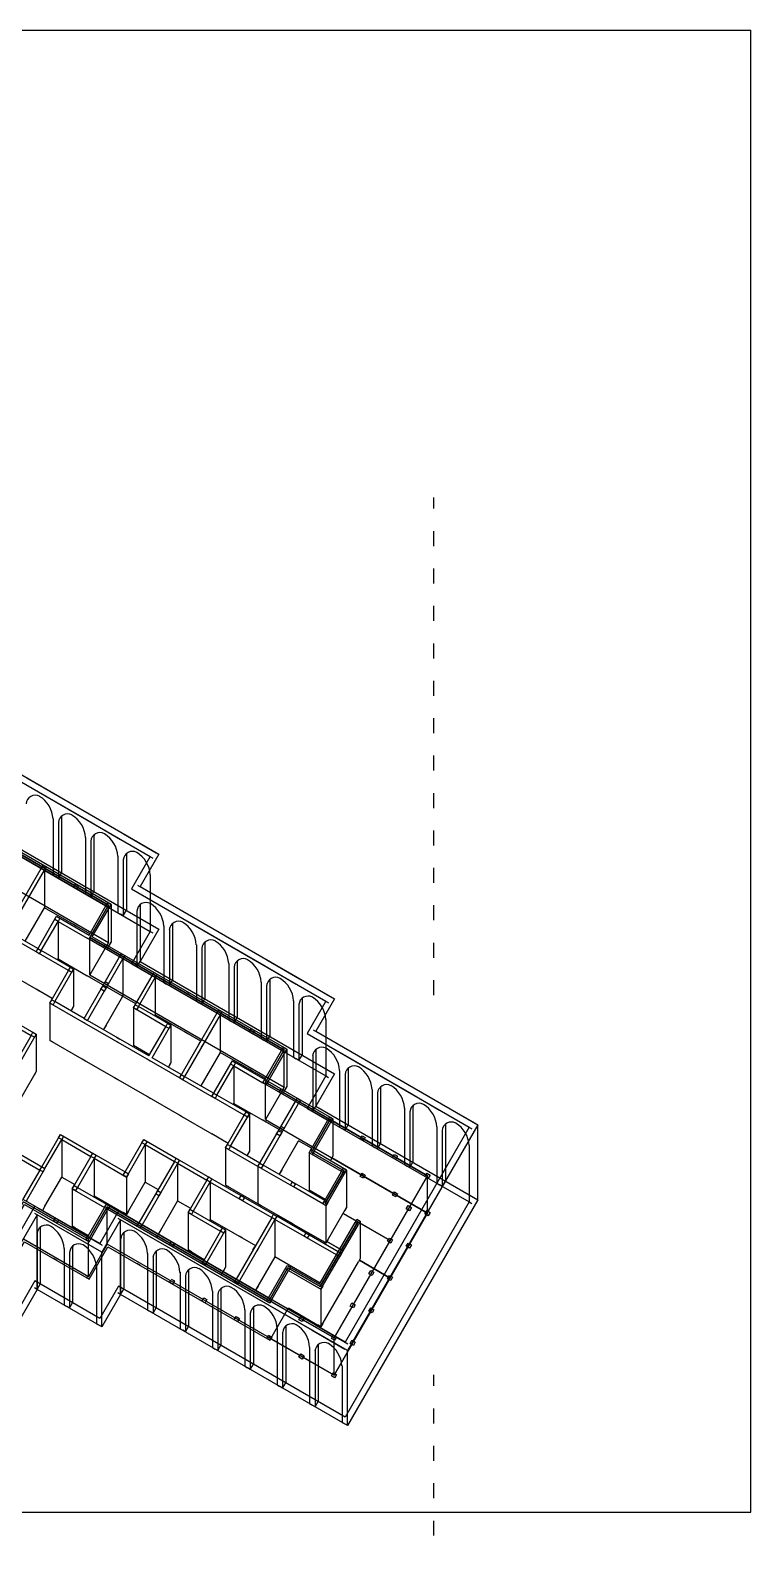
# Model space of a CAD drawing. Header units: metres. Extents: x 1950 to 2882, y 2050 to 2715.
# Drawn here: x 2060.7 to 2118.5, y 2158.1 to 2279.2 of the extents above; entities that cross this region are included whole.
import ezdxf

# ---------------------------------------------------------------- set-up
doc = ezdxf.new("R2010")
doc.units = ezdxf.units.M
doc.linetypes.add('ACAD_ISO03W100', pattern=[30, 12, -18])
for name, color, linetype in [('BRICK WALLS', 250, 'Continuous'), ('OUTLINE', 250, 'Continuous'), ('PILARS', 250, 'Continuous')]:
    doc.layers.add(name, color=color, linetype=linetype)
for name, color, linetype, transparency in [('DOUBLE SKIN FACADE', 250, 'Continuous', 0.5), ('lamina', 255, 'Continuous', 0.5), ('lineass', 250, 'ACAD_ISO03W100', 0.5)]:
    doc.layers.add(name, color=color, linetype=linetype, transparency=transparency)

msp = doc.modelspace()

# ---------------------------------------------------------------- linework, layer by layer
at = {"layer": 'BRICK WALLS'}
for p, q in [((2061.87, 2211.87), (2061.87, 2208.87)), ((2067.21, 2209.13), (2067.21, 2206.13)), ((2062.96, 2207.77), (2062.96, 2204.77)), ((2068.16, 2204.77), (2068.16, 2201.77)), ((2064.21, 2203.94), (2064.21, 2200.94)), ((2070.76, 2203.27), (2070.76, 2200.27)), ((2062.3, 2201.23), (2062.3, 2198.23)), ((2069, 2200.83), (2069, 2197.83)), ((2072.01, 2199.44), (2072.01, 2196.44)), ((2075.95, 2200.27), (2075.95, 2197.27)), ((2061.21, 2198.74), (2061.21, 2195.74)), ((2075.95, 2197.27), (2074.4, 2194.59)), ((2081.3, 2197.53), (2081.3, 2194.53)), ((2077.05, 2196.18), (2077.05, 2193.18)), ((2078.3, 2192.34), (2078.3, 2189.34)), ((2085, 2191.94), (2085, 2188.94)), ((2063.26, 2190.28), (2063.26, 2187.28)), ((2069.95, 2189.88), (2069.95, 2186.88)), ((2076.39, 2189.63), (2076.39, 2186.63)), ((2065.86, 2188.78), (2065.86, 2185.78)), ((2072.55, 2188.38), (2072.55, 2185.38)), ((2078.3, 2189.34), (2078.1, 2188.99)), ((2083.09, 2189.23), (2083.09, 2186.23)), ((2068.45, 2187.28), (2068.45, 2184.28)), ((2078.99, 2188.13), (2078.99, 2185.13)), ((2086.09, 2187.84), (2086.09, 2184.84)), ((2064.1, 2186.34), (2064.1, 2183.34)), ((2075.15, 2186.88), (2075.15, 2183.88)), ((2084.44, 2184.98), (2084.44, 2181.98)), ((2073.39, 2184.43), (2073.39, 2181.43)), ((2080.35, 2183.88), (2080.35, 2180.88)), ((2087.19, 2183.74), (2087.19, 2180.74)), ((2076.4, 2183.04), (2076.4, 2180.04)), ((2084.04, 2178.28), (2084.04, 2175.28))]:
    msp.add_line(p, q, dxfattribs=at)
for points in [[(2065.45, 2206.68), (2066.8, 2209.02), (2051.21, 2218.02), (2052.71, 2220.62), (2045.18, 2224.97), (2042.18, 2219.77), (2036.72, 2222.92), (2038.22, 2225.52), (2035.89, 2226.87), (2034.39, 2224.27), (2031.53, 2225.92), (2033.03, 2228.52), (2022.89, 2234.37), (2021.39, 2231.77), (1998.01, 2245.27), (1996.66, 2242.94), (2001.86, 2239.94), (2000.36, 2237.34), (2010.75, 2231.34), (2009.25, 2228.74), (2014.45, 2225.74), (2012.8, 2222.88), (2007.6, 2225.88), (2006.1, 2223.28)], [(2013.79, 2219.19), (2016.64, 2217.54), (2015.14, 2214.95), (2022.94, 2210.45), (2021.44, 2207.85), (2050.02, 2191.35), (2047.02, 2186.15), (2051.95, 2183.3), (2053.45, 2185.9), (2058.65, 2182.9), (2060.15, 2185.5), (2065.34, 2182.5), (2066.84, 2185.1), (2079.84, 2177.6), (2081.34, 2180.19), (2083.93, 2178.69), (2086.78, 2183.63)], [(2084.59, 2185.24), (2086.09, 2187.84), (2083.5, 2189.34), (2085, 2191.94), (2079.8, 2194.94), (2081.3, 2197.53), (2065.71, 2206.53), (2067.21, 2209.13), (2051.62, 2218.13)], [(2061.2, 2205.33), (2058.61, 2206.83), (2061.61, 2212.02)], [(2061.35, 2205.59), (2059.02, 2206.94), (2061.87, 2211.87)], [(2060.32, 2206.19), (2061.87, 2208.87)], [(2065.5, 2206.77), (2061.87, 2208.87)], [(2064.9, 2199.73), (2062.3, 2201.23), (2063.8, 2203.83), (2061.2, 2205.33), (2062.85, 2208.18), (2065.45, 2206.68)], [(2061.61, 2205.44), (2062.96, 2207.77), (2065.3, 2206.42)], [(2084.44, 2184.98), (2084.19, 2185.13), (2085.69, 2187.73), (2083.09, 2189.23), (2084.59, 2191.83), (2079.39, 2194.83), (2080.89, 2197.42), (2065.3, 2206.42)], [(2065.05, 2199.99), (2062.71, 2201.34), (2064.21, 2203.94), (2061.61, 2205.44)], [(2066.6, 2205.67), (2066.75, 2205.93)], [(2066.86, 2205.52), (2067.21, 2206.13)], [(2062.91, 2204.69), (2062.96, 2204.77), (2065.3, 2203.42)], [(2065.05, 2199.99), (2067.9, 2204.92)], [(2070.25, 2196.99), (2065.31, 2199.84), (2068.16, 2204.77)], [(2061.2, 2202.33), (2058.61, 2203.83)], [(2069.2, 2201.17), (2065.3, 2203.42)], [(2067.01, 2202.78), (2066.75, 2202.93)], [(2070.25, 2196.99), (2071.6, 2199.33), (2069, 2200.83), (2070.5, 2203.42)], [(2072.84, 2195.49), (2070.51, 2196.84), (2072.01, 2199.44), (2069.41, 2200.94), (2070.76, 2203.27)], [(2062.5, 2201.58), (2061.2, 2202.33)], [(2066.61, 2199.09), (2068.16, 2201.77)], [(2064.01, 2200.59), (2064.21, 2200.94)], [(2075.69, 2200.42), (2072.69, 2195.23), (2075.29, 2193.73)], [(2058.61, 2200.24), (2061.21, 2198.74), (2058.06, 2193.28), (2055.46, 2194.78)], [(2058.46, 2199.98), (2060.8, 2198.63), (2057.95, 2193.69), (2055.61, 2195.04)], [(2070.1, 2196.73), (2064.9, 2199.73)], [(2070.71, 2200.19), (2070.76, 2200.27)], [(2074.4, 2198.17), (2070.76, 2200.27)], [(2075.95, 2200.27), (2073.1, 2195.34), (2075.44, 2193.99)], [(2064.9, 2196.73), (2062.3, 2198.23)], [(2070.1, 2193.73), (2064.9, 2196.73)], [(2070.3, 2197.08), (2069, 2197.83)], [(2072.69, 2195.23), (2070.1, 2196.73)], [(2079.59, 2195.17), (2075.95, 2197.27)], [(2061.21, 2195.74), (2058.06, 2190.28), (2055.46, 2191.78)], [(2071.81, 2196.09), (2072.01, 2196.44)], [(2078.99, 2188.13), (2076.39, 2189.63), (2077.89, 2192.23), (2075.29, 2193.73), (2076.94, 2196.59), (2079.54, 2195.09)], [(2079.14, 2188.39), (2076.8, 2189.74), (2078.3, 2192.34), (2075.7, 2193.84), (2077.05, 2196.18), (2079.39, 2194.83)], [(2080.69, 2194.08), (2080.84, 2194.34)], [(2080.95, 2193.93), (2081.3, 2194.53)], [(2072.69, 2192.23), (2070.1, 2193.73)], [(2077, 2193.09), (2077.05, 2193.18), (2079.39, 2191.83)], [(2081.59, 2186.63), (2078.99, 2188.13), (2081.99, 2193.33)], [(2081.74, 2186.89), (2079.4, 2188.24), (2082.25, 2193.18)], [(2072.69, 2192.23), (2075.29, 2190.73)], [(2056.56, 2190.69), (2061.5, 2187.84), (2060.15, 2185.5)], [(2056.71, 2190.95), (2061.91, 2187.95), (2060.41, 2185.35)], [(2061.65, 2188.1), (2063.15, 2190.69), (2066.01, 2189.04), (2064.51, 2186.45), (2066.84, 2185.1)], [(2076.59, 2189.98), (2075.29, 2190.73)], [(2080.95, 2190.93), (2079.39, 2191.83)], [(2081.1, 2191.19), (2080.84, 2191.34)], [(2061.91, 2187.95), (2063.26, 2190.28), (2065.6, 2188.93), (2064.1, 2186.34), (2066.69, 2184.84)], [(2065.86, 2188.78), (2068.45, 2187.28), (2069.95, 2189.88), (2072.29, 2188.53), (2069.44, 2183.6)], [(2066.01, 2189.04), (2068.34, 2187.69), (2069.84, 2190.29), (2072.7, 2188.64), (2069.7, 2183.45)], [(2080.7, 2187.49), (2082.25, 2190.18)], [(2083.29, 2189.58), (2082.25, 2190.18)], [(2072.55, 2188.38), (2074.89, 2187.03), (2073.39, 2184.43), (2075.99, 2182.93), (2074.64, 2180.6)], [(2072.7, 2188.64), (2075.3, 2187.14), (2073.8, 2184.54), (2076.4, 2183.04), (2074.9, 2180.45)], [(2084.8, 2188.59), (2085, 2188.94)], [(2061.91, 2184.95), (2063.26, 2187.28), (2064.3, 2186.68)], [(2075.3, 2187.14), (2080.5, 2184.14), (2077.5, 2178.95)], [(2046.61, 2186.04), (2052.06, 2182.89), (2053.56, 2185.49), (2058.76, 2182.49), (2060.26, 2185.09), (2065.45, 2182.09), (2066.95, 2184.69), (2079.94, 2177.19), (2081.44, 2179.78), (2084.04, 2178.28), (2087.04, 2183.48)], [(2065.86, 2185.78), (2068.45, 2184.28), (2069.95, 2186.88), (2070.99, 2186.28)], [(2075.15, 2186.88), (2080.09, 2184.03), (2077.24, 2179.1)], [(2078.99, 2185.13), (2076.39, 2186.63)], [(2084.34, 2185.39), (2081.74, 2186.89), (2081.59, 2186.63)], [(2084.19, 2185.13), (2081.85, 2186.48)], [(2084.39, 2185.48), (2083.09, 2186.23)], [(2061.91, 2184.95), (2061.71, 2184.6)], [(2065.86, 2185.78), (2065.81, 2185.7)], [(2072.55, 2185.38), (2070.85, 2182.44)], [(2072.55, 2185.38), (2073.59, 2184.78)], [(2081.59, 2183.63), (2078.99, 2185.13)], [(2084.59, 2182.24), (2086.09, 2184.84)], [(2075.15, 2183.88), (2075.1, 2183.79)], [(2075.15, 2183.88), (2078.79, 2181.78)], [(2085.28, 2181.03), (2080.35, 2183.88)], [(2085.43, 2181.29), (2080.5, 2184.14)], [(2084.19, 2182.13), (2081.85, 2183.48)], [(2046.61, 2183.04), (2052.06, 2179.89), (2053.56, 2182.49), (2058.76, 2179.49), (2060.26, 2182.09), (2065.45, 2179.09), (2066.95, 2181.69), (2079.94, 2174.19), (2081.44, 2176.78), (2084.04, 2175.28), (2087.04, 2180.48)], [(2064.1, 2183.34), (2065.4, 2182.59)], [(2073.39, 2181.43), (2074.69, 2180.68)], [(2084.44, 2181.98), (2084.19, 2182.13)], [(2076.4, 2180.04), (2076.05, 2179.44)], [(2080.35, 2180.88), (2078.8, 2178.2)], [(2083.98, 2178.78), (2080.35, 2180.88)]]:
    msp.add_lwpolyline(points, dxfattribs=at)
at = {"layer": 'DOUBLE SKIN FACADE'}
for p, q in [((2060.18, 2218.85), (2062.78, 2217.35)), ((2060.43, 2219.28), (2063.03, 2217.78)), ((2062.78, 2217.35), (2065.37, 2215.85)), ((2063.03, 2217.78), (2065.62, 2216.28)), ((2063.24, 2216.13), (2063.24, 2211.66)), ((2065.62, 2216.28), (2068.22, 2214.78)), ((2062.56, 2216), (2062.56, 2211.47)), ((2062.99, 2215.7), (2062.99, 2211.22)), ((2065.37, 2215.85), (2067.97, 2214.35)), ((2065.16, 2214.5), (2065.16, 2209.97)), ((2065.59, 2214.2), (2065.59, 2209.72)), ((2065.84, 2214.63), (2065.84, 2210.16)), ((2067.97, 2214.35), (2070.57, 2212.85)), ((2068.22, 2214.78), (2070.82, 2213.28)), ((2067.76, 2213), (2067.76, 2208.47)), ((2068.19, 2212.7), (2068.19, 2208.22)), ((2068.44, 2213.13), (2068.44, 2208.66)), ((2062.56, 2211.47), (2062.78, 2211.35)), ((2062.99, 2211.22), (2062.78, 2211.35)), ((2062.99, 2211.22), (2063.24, 2211.66)), ((2070.35, 2211.5), (2070.35, 2206.97)), ((2065.59, 2209.72), (2065.84, 2210.16)), ((2069.07, 2210.25), (2071.67, 2208.75)), ((2069.32, 2210.68), (2071.92, 2209.18)), ((2065.16, 2209.97), (2065.37, 2209.85)), ((2065.59, 2209.72), (2065.37, 2209.85)), ((2069.54, 2209.03), (2069.54, 2204.56)), ((2071.92, 2209.18), (2074.52, 2207.68)), ((2067.76, 2208.47), (2067.97, 2208.35)), ((2068.19, 2208.22), (2067.97, 2208.35)), ((2068.19, 2208.22), (2068.44, 2208.66)), ((2069.29, 2208.6), (2069.29, 2204.13)), ((2071.67, 2208.75), (2074.27, 2207.25)), ((2074.52, 2207.68), (2077.11, 2206.18)), ((2070.35, 2206.97), (2070.57, 2206.85)), ((2071.45, 2207.4), (2071.45, 2202.88)), ((2071.89, 2207.1), (2071.89, 2202.63)), ((2072.14, 2207.53), (2072.14, 2203.06)), ((2074.27, 2207.25), (2076.86, 2205.75)), ((2074.05, 2205.9), (2074.05, 2201.38)), ((2074.48, 2205.6), (2074.48, 2201.13)), ((2074.73, 2206.03), (2074.73, 2201.56)), ((2076.86, 2205.75), (2079.46, 2204.25)), ((2077.11, 2206.18), (2079.71, 2204.68)), ((2069.29, 2204.13), (2069.07, 2204.25)), ((2069.29, 2204.13), (2069.54, 2204.56)), ((2076.65, 2204.4), (2076.65, 2199.88)), ((2077.08, 2204.1), (2077.08, 2199.63)), ((2077.33, 2204.53), (2077.33, 2200.06)), ((2079.46, 2204.25), (2082.06, 2202.75)), ((2079.71, 2204.68), (2082.31, 2203.18)), ((2071.45, 2202.88), (2071.67, 2202.75)), ((2071.89, 2202.63), (2072.14, 2203.06)), ((2079.25, 2202.9), (2079.25, 2198.38)), ((2079.93, 2203.03), (2079.93, 2198.56)), ((2082.31, 2203.18), (2084.91, 2201.68)), ((2071.89, 2202.63), (2071.67, 2202.75)), ((2074.48, 2201.13), (2074.73, 2201.56)), ((2079.68, 2202.6), (2079.68, 2198.13)), ((2082.06, 2202.75), (2084.66, 2201.25)), ((2074.05, 2201.38), (2074.27, 2201.25)), ((2074.48, 2201.13), (2074.27, 2201.25)), ((2081.84, 2201.4), (2081.84, 2196.88)), ((2082.28, 2201.1), (2082.28, 2196.63)), ((2082.53, 2201.53), (2082.53, 2197.06)), ((2076.65, 2199.88), (2076.86, 2199.75)), ((2077.08, 2199.63), (2076.86, 2199.75)), ((2077.08, 2199.63), (2077.33, 2200.06)), ((2084.44, 2199.9), (2084.44, 2195.38)), ((2079.25, 2198.38), (2079.46, 2198.25)), ((2079.68, 2198.13), (2079.46, 2198.25)), ((2079.68, 2198.13), (2079.93, 2198.56)), ((2083.16, 2198.65), (2085.76, 2197.15)), ((2083.41, 2199.09), (2086.01, 2197.59)), ((2081.84, 2196.88), (2082.06, 2196.75)), ((2082.28, 2196.63), (2082.06, 2196.75)), ((2082.28, 2196.63), (2082.53, 2197.06)), ((2083.38, 2197), (2083.38, 2192.53)), ((2083.63, 2197.44), (2083.63, 2192.96)), ((2085.76, 2197.15), (2088.36, 2195.65)), ((2086.01, 2197.59), (2088.61, 2196.09)), ((2085.54, 2195.8), (2085.54, 2191.28)), ((2085.97, 2195.5), (2085.97, 2191.03)), ((2086.22, 2195.94), (2086.22, 2191.46)), ((2088.36, 2195.65), (2090.95, 2194.15)), ((2088.61, 2196.09), (2091.2, 2194.59)), ((2084.44, 2195.38), (2084.66, 2195.25)), ((2088.14, 2194.3), (2088.14, 2189.78)), ((2088.82, 2194.44), (2088.82, 2189.96)), ((2091.2, 2194.59), (2093.8, 2193.09)), ((2088.57, 2194), (2088.57, 2189.53)), ((2090.95, 2194.15), (2093.55, 2192.65)), ((2093.8, 2193.09), (2096.4, 2191.59)), ((2083.38, 2192.53), (2083.16, 2192.65)), ((2083.38, 2192.53), (2083.63, 2192.96)), ((2090.74, 2192.8), (2090.74, 2188.28)), ((2091.17, 2192.5), (2091.17, 2188.03)), ((2091.42, 2192.94), (2091.42, 2188.46)), ((2093.55, 2192.65), (2096.15, 2191.15)), ((2085.54, 2191.28), (2085.76, 2191.15)), ((2085.97, 2191.03), (2085.76, 2191.15)), ((2085.97, 2191.03), (2086.22, 2191.46)), ((2093.33, 2191.3), (2093.33, 2186.78)), ((2093.77, 2191), (2093.77, 2186.53)), ((2094.02, 2191.44), (2094.02, 2186.96)), ((2096.62, 2185.46), (2096.62, 2191.46)), ((2088.14, 2189.78), (2088.36, 2189.65)), ((2088.57, 2189.53), (2088.36, 2189.65)), ((2088.57, 2189.53), (2088.82, 2189.96)), ((2095.93, 2189.8), (2095.93, 2185.28)), ((2090.74, 2188.28), (2090.95, 2188.15)), ((2091.17, 2188.03), (2091.42, 2188.46)), ((2091.17, 2188.03), (2090.95, 2188.15)), ((2093.33, 2186.78), (2093.55, 2186.65)), ((2093.77, 2186.53), (2093.55, 2186.65)), ((2093.77, 2186.53), (2094.02, 2186.96)), ((2061.32, 2184.82), (2063.91, 2183.32)), ((2095.93, 2185.28), (2096.15, 2185.15)), ((2061.07, 2184.39), (2063.66, 2182.89)), ((2061.28, 2178.26), (2061.28, 2184.26)), ((2067.76, 2183.99), (2070.36, 2182.49)), ((2067.98, 2177.86), (2067.98, 2183.86)), ((2068.01, 2184.42), (2070.61, 2182.92)), ((2061.28, 2182.74), (2061.28, 2178.26)), ((2061.53, 2183.17), (2061.53, 2178.7)), ((2063.66, 2182.89), (2066.26, 2181.39)), ((2063.91, 2183.32), (2066.51, 2181.82)), ((2067.98, 2182.34), (2067.98, 2177.86)), ((2068.23, 2182.77), (2068.23, 2178.29)), ((2070.36, 2182.49), (2072.96, 2180.99)), ((2070.61, 2182.92), (2073.21, 2181.42)), ((2063.45, 2181.54), (2063.45, 2177.01)), ((2063.88, 2181.24), (2063.88, 2176.76)), ((2064.13, 2181.67), (2064.13, 2177.2)), ((2066.48, 2175.26), (2066.48, 2181.26)), ((2070.14, 2181.14), (2070.14, 2176.61)), ((2070.83, 2181.27), (2070.83, 2176.79)), ((2072.96, 2180.99), (2075.56, 2179.49)), ((2073.21, 2181.42), (2075.81, 2179.92)), ((2066.05, 2180.04), (2066.05, 2175.51)), ((2070.58, 2180.84), (2070.58, 2176.36)), ((2073.43, 2179.77), (2073.43, 2175.29)), ((2075.81, 2179.92), (2078.41, 2178.42)), ((2061.28, 2178.26), (2061.53, 2178.7)), ((2072.74, 2179.64), (2072.74, 2175.11)), ((2073.18, 2179.34), (2073.18, 2174.86)), ((2075.56, 2179.49), (2078.16, 2177.99)), ((2061.28, 2178.26), (2061.07, 2178.39)), ((2067.98, 2177.86), (2067.76, 2177.99)), ((2067.98, 2177.86), (2068.23, 2178.29)), ((2075.34, 2178.14), (2075.34, 2173.61)), ((2075.77, 2177.84), (2075.77, 2173.36)), ((2076.02, 2178.27), (2076.02, 2173.79)), ((2078.16, 2177.99), (2080.75, 2176.49)), ((2078.41, 2178.42), (2081, 2176.92)), ((2063.45, 2177.01), (2063.66, 2176.89)), ((2063.88, 2176.76), (2063.66, 2176.89)), ((2063.88, 2176.76), (2064.13, 2177.2)), ((2070.14, 2176.61), (2070.36, 2176.49)), ((2070.58, 2176.36), (2070.36, 2176.49)), ((2070.58, 2176.36), (2070.83, 2176.79)), ((2077.94, 2176.64), (2077.94, 2172.11)), ((2078.37, 2176.34), (2078.37, 2171.86)), ((2078.62, 2176.77), (2078.62, 2172.29)), ((2080.75, 2176.49), (2083.35, 2174.99)), ((2081, 2176.92), (2083.6, 2175.42)), ((2066.05, 2175.51), (2066.26, 2175.39)), ((2072.74, 2175.11), (2072.96, 2174.99)), ((2073.18, 2174.86), (2072.96, 2174.99)), ((2073.18, 2174.86), (2073.43, 2175.29)), ((2080.54, 2175.14), (2080.54, 2170.61)), ((2081.22, 2175.27), (2081.22, 2170.79)), ((2083.35, 2174.99), (2085.95, 2173.49)), ((2083.6, 2175.42), (2086.2, 2173.92)), ((2075.77, 2173.36), (2076.02, 2173.79)), ((2080.97, 2174.84), (2080.97, 2170.36)), ((2083.82, 2173.77), (2083.82, 2169.29)), ((2075.34, 2173.61), (2075.56, 2173.49)), ((2075.77, 2173.36), (2075.56, 2173.49)), ((2083.13, 2173.64), (2083.13, 2169.11)), ((2083.57, 2173.34), (2083.57, 2168.86)), ((2086.17, 2167.36), (2086.17, 2173.36)), ((2077.94, 2172.11), (2078.16, 2171.99)), ((2078.37, 2171.86), (2078.16, 2171.99)), ((2078.37, 2171.86), (2078.62, 2172.29)), ((2085.73, 2172.14), (2085.73, 2167.61)), ((2080.54, 2170.61), (2080.75, 2170.49)), ((2080.97, 2170.36), (2080.75, 2170.49)), ((2080.97, 2170.36), (2081.22, 2170.79)), ((2083.13, 2169.11), (2083.35, 2168.99)), ((2083.57, 2168.86), (2083.35, 2168.99)), ((2083.57, 2168.86), (2083.82, 2169.29)), ((2085.73, 2167.61), (2085.95, 2167.49))]:
    msp.add_line(p, q, dxfattribs=at)
for points in [[(1982.32, 2239.29), (1995.08, 2261.4), (2020.98, 2246.45), (2019.48, 2243.85), (2040.26, 2231.85), (2038.76, 2229.26), (2056.95, 2218.76), (2055.45, 2216.16), (2071.04, 2207.16), (2069.54, 2204.56), (2085.13, 2195.56), (2083.63, 2192.96), (2096.62, 2185.46), (2086.17, 2167.36), (2067.98, 2177.86), (2066.48, 2175.26), (2061.28, 2178.26), (2059.78, 2175.66), (2054.59, 2178.66), (2053.09, 2176.07), (2006.41, 2203.02), (2007.91, 2205.61), (2005.31, 2207.11), (2007.91, 2211.61)], [(2055.45, 2222.16), (2071.04, 2213.16), (2069.54, 2210.56), (2085.13, 2201.56), (2083.63, 2198.96), (2096.62, 2191.46), (2086.17, 2173.36), (2067.98, 2183.86), (2066.48, 2181.26), (2061.28, 2184.26), (2059.78, 2181.66)], [(2054.77, 2221.97), (2070.35, 2212.97), (2068.85, 2210.38), (2084.44, 2201.38), (2082.94, 2198.78), (2095.93, 2191.28), (2085.98, 2174.04), (2067.8, 2184.54), (2066.3, 2181.95), (2061.1, 2184.95), (2059.6, 2182.35)], [(2054.77, 2215.97), (2070.35, 2206.97), (2068.85, 2204.38), (2084.44, 2195.38), (2082.94, 2192.78), (2095.93, 2185.28), (2085.98, 2168.04), (2067.8, 2178.54), (2066.3, 2175.95), (2061.1, 2178.95), (2059.6, 2176.35)]]:
    msp.add_lwpolyline(points, dxfattribs=at)
for centre, radius, start, end in [((2061.13, 2217.15), 0.738, 62.0022, 175.9932), ((2060.31, 2215.87), 2.25, 3.2263, 58.8196), ((2063.73, 2215.65), 0.738, 62.0022, 175.9932), ((2063.98, 2216.08), 0.738, 169.803, 175.9932), ((2062.91, 2214.37), 2.25, 3.2263, 58.8196), ((2066.33, 2214.15), 0.738, 62.0022, 175.9932), ((2066.58, 2214.58), 0.738, 169.803, 175.9932), ((2065.51, 2212.87), 2.25, 3.2263, 58.8196), ((2068.93, 2212.65), 0.738, 62.0022, 175.9932), ((2069.18, 2213.08), 0.738, 169.803, 175.9932), ((2068.11, 2211.37), 2.25, 3.2263, 58.8196), ((2070.02, 2208.55), 0.738, 62.0022, 175.9932), ((2070.27, 2208.98), 0.738, 169.803, 175.9932), ((2069.2, 2207.27), 2.25, 3.2263, 58.8196), ((2072.62, 2207.05), 0.738, 62.0022, 175.9932), ((2072.87, 2207.48), 0.738, 169.803, 175.9932), ((2071.8, 2205.77), 2.25, 3.2263, 58.8196), ((2075.22, 2205.55), 0.738, 62.0022, 175.9932), ((2075.47, 2205.98), 0.738, 169.803, 175.9932), ((2074.4, 2204.27), 2.25, 3.2263, 58.8196), ((2077.82, 2204.05), 0.738, 62.0022, 175.9932), ((2078.07, 2204.48), 0.738, 169.803, 175.9932), ((2077, 2202.77), 2.25, 3.2263, 58.8196), ((2080.42, 2202.55), 0.738, 62.0022, 175.9932), ((2080.67, 2202.98), 0.738, 169.803, 175.9932), ((2079.6, 2201.27), 2.25, 3.2263, 58.8196), ((2083.01, 2201.05), 0.738, 62.0022, 175.9932), ((2083.26, 2201.48), 0.738, 169.803, 175.9932), ((2082.19, 2199.77), 2.25, 3.2263, 58.8196), ((2084.11, 2196.95), 0.738, 62.0022, 175.9932), ((2084.36, 2197.38), 0.738, 169.803, 175.9932), ((2083.29, 2195.68), 2.25, 3.2263, 58.8196), ((2086.71, 2195.45), 0.738, 62.0022, 175.9932), ((2086.96, 2195.88), 0.738, 169.803, 175.9932), ((2085.89, 2194.18), 2.25, 3.2263, 58.8196), ((2089.31, 2193.95), 0.738, 62.0022, 175.9932), ((2089.56, 2194.38), 0.738, 169.803, 175.9932), ((2088.49, 2192.68), 2.25, 3.2263, 58.8196), ((2091.91, 2192.45), 0.738, 62.0022, 175.9932), ((2091.09, 2191.18), 2.25, 3.2263, 58.8196), ((2092.16, 2192.88), 0.738, 169.803, 175.9932), ((2094.5, 2190.95), 0.738, 62.0022, 175.9932), ((2094.75, 2191.38), 0.738, 169.803, 175.9932), ((2093.68, 2189.68), 2.25, 3.2263, 58.8196), ((2062.02, 2182.69), 0.738, 62.0022, 175.9932), ((2062.27, 2183.12), 0.738, 169.803, 175.9932), ((2061.2, 2181.41), 2.25, 3.2263, 58.8196), ((2068.72, 2182.28), 0.738, 62.0022, 175.9932), ((2068.97, 2182.72), 0.738, 169.803, 175.9932), ((2067.9, 2181.01), 2.25, 3.2263, 58.8196), ((2064.62, 2181.19), 0.738, 62.0022, 175.9932), ((2064.87, 2181.62), 0.738, 169.803, 175.9932), ((2063.8, 2179.91), 2.25, 3.2263, 58.8196), ((2071.31, 2180.78), 0.738, 62.0022, 175.9932), ((2071.56, 2181.22), 0.738, 169.803, 175.9932), ((2070.49, 2179.51), 2.25, 3.2263, 58.8196), ((2073.91, 2179.28), 0.738, 62.0022, 175.9932), ((2074.16, 2179.72), 0.738, 169.803, 175.9932), ((2073.09, 2178.01), 2.25, 3.2263, 58.8196), ((2076.51, 2177.78), 0.738, 62.0022, 175.9932), ((2076.76, 2178.22), 0.738, 169.803, 175.9932), ((2075.69, 2176.51), 2.25, 3.2263, 58.8196), ((2079.11, 2176.28), 0.738, 62.0022, 175.9932), ((2079.36, 2176.72), 0.738, 169.803, 175.9932), ((2078.29, 2175.01), 2.25, 3.2263, 58.8196), ((2081.71, 2174.78), 0.738, 62.0022, 175.9932), ((2081.96, 2175.22), 0.738, 169.803, 175.9932), ((2080.89, 2173.51), 2.25, 3.2263, 58.8196), ((2084.3, 2173.28), 0.738, 62.0022, 175.9932), ((2084.55, 2173.72), 0.738, 169.803, 175.9932), ((2083.48, 2172.01), 2.25, 3.2263, 58.8196)]:
    msp.add_arc(centre, radius, start, end, dxfattribs=at)
at = {"layer": 'lamina'}
for p, q in [((1950.31, 2279.22), (2118.51, 2279.22)), ((2118.51, 2160.42), (2118.51, 2279.22)), ((1950.31, 2160.42), (2118.51, 2160.42))]:
    msp.add_line(p, q, dxfattribs=at)
at = {"layer": 'lineass', "ltscale": 0.1}
for p, q in [((2093.08, 2201.86), (2093.08, 2241.76)), ((2093.08, 2131.53), (2093.08, 2171.42))]:
    msp.add_line(p, q, dxfattribs=at)
at = {"layer": 'OUTLINE'}
for points in [[(2051.42, 2218.08), (2067.01, 2209.08), (2065.51, 2206.48), (2081.1, 2197.48), (2079.6, 2194.88), (2092.59, 2187.38), (2085.09, 2174.39), (2066.9, 2184.89), (2065.4, 2182.29), (2060.2, 2185.29)], [(2051.42, 2215.08), (2067.01, 2206.08), (2065.51, 2203.48), (2081.1, 2194.48), (2079.6, 2191.88), (2092.59, 2184.38), (2085.09, 2171.39), (2066.9, 2181.89), (2065.4, 2179.29), (2060.2, 2182.29)], [(2067.01, 2206.08), (2067.01, 2209.08)], [(2065.51, 2203.48), (2065.51, 2206.48)], [(2081.1, 2194.48), (2081.1, 2197.48)], [(2079.6, 2191.88), (2079.6, 2194.88)], [(2092.59, 2184.38), (2092.59, 2187.38)], [(2066.9, 2181.89), (2066.9, 2184.89)], [(2065.4, 2179.29), (2065.4, 2182.29)], [(2085.09, 2171.39), (2085.09, 2174.39)]]:
    msp.add_lwpolyline(points, dxfattribs=at)
at = {"layer": 'PILARS'}
for points in [[(2013.76, 2218.86), (2013.84, 2218.99), (2016.44, 2217.49), (2014.94, 2214.89), (2022.73, 2210.39), (2021.23, 2207.79), (2049.81, 2191.29), (2046.81, 2186.1), (2052.01, 2183.1), (2053.51, 2185.69), (2058.7, 2182.69), (2060.2, 2185.29), (2065.4, 2182.29), (2066.9, 2184.89), (2079.89, 2177.39), (2081.39, 2179.99), (2083.99, 2178.49), (2086.99, 2183.68), (2085.82, 2184.36)], [(2084.52, 2185.11), (2084.39, 2185.18), (2085.89, 2187.78), (2083.29, 2189.28), (2084.79, 2191.88), (2079.6, 2194.88), (2081.1, 2197.48), (2065.51, 2206.48), (2067.01, 2209.08), (2051.42, 2218.08)], [(2061.76, 2212.28), (2062.02, 2212.13), (2061.87, 2211.87), (2061.61, 2212.02), (2061.76, 2212.28)], [(2064.35, 2210.78), (2064.61, 2210.63), (2064.46, 2210.37), (2064.2, 2210.52), (2064.35, 2210.78)], [(2066.95, 2209.28), (2067.21, 2209.13), (2067.06, 2208.87), (2066.8, 2209.02), (2066.95, 2209.28)], [(2062.85, 2208.18), (2063.11, 2208.03), (2062.96, 2207.77), (2062.7, 2207.92), (2062.85, 2208.18)], [(2064.46, 2207.37), (2064.2, 2207.52)], [(2065.56, 2206.27), (2065.3, 2206.42)], [(2061.35, 2205.59), (2061.61, 2205.44), (2061.46, 2205.18), (2061.2, 2205.33), (2061.35, 2205.59)], [(2066.73, 2205.6), (2066.88, 2205.86)], [(2067.21, 2206.13), (2067.06, 2205.87)], [(2063.95, 2204.09), (2064.21, 2203.94), (2064.06, 2203.68), (2063.8, 2203.83), (2063.95, 2204.09)], [(2068.05, 2205.18), (2068.31, 2205.03), (2068.16, 2204.77), (2067.9, 2204.92), (2068.05, 2205.18)], [(2065.56, 2203.27), (2065.3, 2203.42)], [(2066.94, 2202.65), (2066.68, 2202.8)], [(2070.65, 2203.68), (2070.91, 2203.53), (2070.76, 2203.27), (2070.5, 2203.42), (2070.65, 2203.68)], [(2061.46, 2202.18), (2061.2, 2202.33)], [(2066.55, 2202.59), (2066.81, 2202.44), (2066.66, 2202.18), (2066.4, 2202.33), (2066.55, 2202.59)], [(2068.16, 2201.77), (2067.9, 2201.92)], [(2073.36, 2201.77), (2073.1, 2201.92)], [(2073.25, 2202.18), (2073.51, 2202.03)], [(2062.45, 2201.49), (2062.71, 2201.34), (2062.56, 2201.08), (2062.3, 2201.23), (2062.45, 2201.49)], [(2064.21, 2200.94), (2064.06, 2200.68)], [(2069.15, 2201.09), (2069.41, 2200.94), (2069.26, 2200.68), (2069, 2200.83), (2069.15, 2201.09)], [(2075.84, 2200.68), (2076.1, 2200.53), (2075.95, 2200.27), (2075.69, 2200.42), (2075.84, 2200.68)], [(2065.16, 2199.58), (2064.9, 2199.73)], [(2065.05, 2199.99), (2065.31, 2199.84)], [(2066.81, 2199.44), (2066.66, 2199.18)], [(2071.75, 2199.59), (2072.01, 2199.44), (2071.86, 2199.18), (2071.6, 2199.33), (2071.75, 2199.59)], [(2078.44, 2199.18), (2078.7, 2199.03), (2078.55, 2198.77), (2078.29, 2198.92), (2078.44, 2199.18)], [(2060.95, 2198.89), (2061.21, 2198.74), (2061.06, 2198.48), (2060.8, 2198.63), (2060.95, 2198.89)], [(2062.56, 2198.08), (2062.3, 2198.23)], [(2067.76, 2198.08), (2067.5, 2198.23)], [(2067.65, 2198.49), (2067.91, 2198.34)], [(2073.36, 2198.77), (2073.1, 2198.92)], [(2074.19, 2197.83), (2074.34, 2198.09)], [(2074.6, 2197.94), (2074.45, 2197.68)], [(2065.16, 2196.58), (2064.9, 2196.73)], [(2069.26, 2197.68), (2069, 2197.83)], [(2070.36, 2196.58), (2070.1, 2196.73)], [(2081.04, 2197.68), (2081.3, 2197.53), (2081.15, 2197.27), (2080.89, 2197.42), (2081.04, 2197.68)], [(2061.21, 2195.74), (2061.06, 2195.48)], [(2072.01, 2196.44), (2071.86, 2196.18)], [(2076.94, 2196.59), (2077.2, 2196.44), (2077.05, 2196.18), (2076.79, 2196.33), (2076.94, 2196.59)], [(2078.55, 2195.77), (2078.29, 2195.92)], [(2067.76, 2195.08), (2067.5, 2195.23)], [(2072.84, 2195.49), (2073.1, 2195.34), (2072.95, 2195.08), (2072.69, 2195.23), (2072.84, 2195.49)], [(2079.54, 2195.09), (2079.8, 2194.94), (2079.65, 2194.68), (2079.39, 2194.83), (2079.54, 2195.09)], [(2081.3, 2194.53), (2081.15, 2194.27)], [(2070.36, 2193.58), (2070.1, 2193.73)], [(2075.44, 2193.99), (2075.7, 2193.84), (2075.55, 2193.58), (2075.29, 2193.73), (2075.44, 2193.99)], [(2080.82, 2194), (2080.97, 2194.26)], [(2082.14, 2193.59), (2082.4, 2193.44), (2082.25, 2193.18), (2081.99, 2193.33), (2082.14, 2193.59)], [(2072.95, 2192.08), (2072.69, 2192.23)], [(2078.04, 2192.49), (2078.3, 2192.34), (2078.15, 2192.08), (2077.89, 2192.23), (2078.04, 2192.49)], [(2092.59, 2187.38), (2084.79, 2191.88), (2083.29, 2189.28), (2085.89, 2187.78), (2084.39, 2185.18), (2084.52, 2185.11)], [(2084.74, 2192.09), (2085, 2191.94), (2084.85, 2191.68), (2084.59, 2191.83), (2084.74, 2192.09)], [(2063.15, 2190.69), (2063.41, 2190.54), (2063.26, 2190.28), (2063, 2190.43), (2063.15, 2190.69)], [(2075.55, 2190.58), (2075.29, 2190.73)], [(2079.65, 2191.68), (2079.39, 2191.83)], [(2080.64, 2190.99), (2080.9, 2190.84), (2080.75, 2190.58), (2080.49, 2190.73), (2080.64, 2190.99)], [(2081.02, 2191.06), (2080.76, 2191.21)], [(2069.84, 2190.29), (2070.1, 2190.14), (2069.95, 2189.88), (2069.69, 2190.03), (2069.84, 2190.29)], [(2076.54, 2189.89), (2076.8, 2189.74), (2076.65, 2189.48), (2076.39, 2189.63), (2076.54, 2189.89)], [(2083.24, 2189.49), (2083.5, 2189.34), (2083.35, 2189.08), (2083.09, 2189.23), (2083.24, 2189.49)], [(2087.34, 2190.59), (2087.59, 2190.44), (2087.44, 2190.18), (2087.19, 2190.33), (2087.34, 2190.59)], [(2065.75, 2189.19), (2066.01, 2189.04), (2065.86, 2188.78), (2065.6, 2188.93), (2065.75, 2189.19)], [(2072.44, 2188.79), (2072.7, 2188.64), (2072.55, 2188.38), (2072.29, 2188.53), (2072.44, 2188.79)], [(2078.3, 2189.34), (2078.15, 2189.08)], [(2079.14, 2188.39), (2079.4, 2188.24), (2079.25, 2187.98), (2078.99, 2188.13), (2079.14, 2188.39)], [(2085, 2188.94), (2084.85, 2188.68)], [(2092.59, 2184.38), (2084.92, 2188.81)], [(2089.93, 2189.09), (2090.19, 2188.94), (2090.04, 2188.68), (2089.78, 2188.83), (2089.93, 2189.09)], [(2061.65, 2188.1), (2061.91, 2187.95), (2061.76, 2187.69), (2061.5, 2187.84), (2061.65, 2188.1)], [(2068.34, 2187.69), (2068.6, 2187.54), (2068.45, 2187.28), (2068.19, 2187.43), (2068.34, 2187.69)], [(2075.04, 2187.29), (2075.3, 2187.14), (2075.15, 2186.88), (2074.89, 2187.03), (2075.04, 2187.29)], [(2080.9, 2187.84), (2080.75, 2187.58)], [(2085.84, 2187.99), (2086.09, 2187.84), (2085.94, 2187.58), (2085.69, 2187.73), (2085.84, 2187.99)], [(2085.82, 2184.36), (2089.59, 2182.18), (2092.59, 2187.38)], [(2087.34, 2187.59), (2087.59, 2187.44), (2087.44, 2187.18), (2087.19, 2187.33), (2087.34, 2187.59)], [(2092.53, 2187.59), (2092.79, 2187.44), (2092.64, 2187.18), (2092.38, 2187.33), (2092.53, 2187.59)], [(2064.25, 2186.6), (2064.51, 2186.45), (2064.36, 2186.19), (2064.1, 2186.34), (2064.25, 2186.6)], [(2070.94, 2186.19), (2071.2, 2186.04), (2071.05, 2185.78), (2070.79, 2185.93), (2070.94, 2186.19)], [(2076.65, 2186.48), (2076.39, 2186.63)], [(2081.74, 2186.89), (2082, 2186.74), (2081.85, 2186.48), (2081.59, 2186.63), (2081.74, 2186.89)], [(2083.35, 2186.08), (2083.09, 2186.23)], [(2089.93, 2186.09), (2090.19, 2185.94), (2090.04, 2185.68), (2089.78, 2185.83), (2089.93, 2186.09)], [(2061.91, 2184.95), (2061.76, 2184.69)], [(2066.84, 2185.1), (2067.1, 2184.95), (2066.95, 2184.69), (2066.69, 2184.84), (2066.84, 2185.1)], [(2073.54, 2184.69), (2073.8, 2184.54), (2073.65, 2184.28), (2073.39, 2184.43), (2073.54, 2184.69)], [(2077.64, 2185.79), (2077.9, 2185.64), (2077.75, 2185.38), (2077.49, 2185.53), (2077.64, 2185.79)], [(2079.25, 2184.98), (2078.99, 2185.13)], [(2084.34, 2185.39), (2084.59, 2185.24), (2084.44, 2184.98), (2084.19, 2185.13), (2084.34, 2185.39)], [(2086.09, 2184.84), (2085.94, 2184.58)], [(2091.03, 2184.99), (2091.29, 2184.84), (2091.14, 2184.58), (2090.88, 2184.73), (2091.03, 2184.99)], [(2062.75, 2184), (2063.01, 2183.85), (2062.86, 2183.59), (2062.6, 2183.74), (2062.75, 2184)], [(2068.6, 2184.54), (2068.45, 2184.28), (2068.19, 2184.43)], [(2069.44, 2183.6), (2069.7, 2183.45), (2069.55, 2183.19), (2069.29, 2183.34), (2069.44, 2183.6)], [(2089.59, 2182.18), (2086.99, 2183.68), (2083.99, 2178.49), (2081.39, 2179.99), (2079.89, 2177.39), (2085.09, 2174.39), (2089.59, 2182.18)], [(2080.24, 2184.29), (2080.5, 2184.14), (2080.35, 2183.88), (2080.09, 2184.03), (2080.24, 2184.29)], [(2081.85, 2183.48), (2081.59, 2183.63)], [(2086.93, 2183.89), (2087.19, 2183.74), (2087.04, 2183.48), (2086.78, 2183.63), (2086.93, 2183.89)], [(2087.12, 2180.61), (2089.59, 2179.18), (2092.59, 2184.38)], [(2092.53, 2184.59), (2092.79, 2184.44), (2092.64, 2184.18), (2092.38, 2184.33), (2092.53, 2184.59)], [(2064.36, 2183.19), (2064.1, 2183.34)], [(2065.6, 2182.35), (2065.45, 2182.09), (2065.19, 2182.24), (2065.34, 2182.5)], [(2071.2, 2183.04), (2071.05, 2182.78)], [(2076.14, 2183.19), (2076.4, 2183.04), (2076.25, 2182.78), (2075.99, 2182.93), (2076.14, 2183.19)], [(2077.75, 2182.38), (2077.49, 2182.53)], [(2082.84, 2182.79), (2083.09, 2182.64), (2082.94, 2182.38), (2082.69, 2182.53), (2082.84, 2182.79)], [(2084.59, 2182.24), (2084.44, 2181.98), (2084.19, 2182.13)], [(2089.53, 2182.39), (2089.79, 2182.24), (2089.64, 2181.98), (2089.38, 2182.13), (2089.53, 2182.39)], [(2072.04, 2182.1), (2072.3, 2181.95), (2072.15, 2181.69), (2071.89, 2181.84), (2072.04, 2182.1)], [(2073.65, 2181.28), (2073.39, 2181.43)], [(2078.59, 2181.43), (2078.74, 2181.69)], [(2079, 2181.54), (2078.85, 2181.28)], [(2084.52, 2182.11), (2085.82, 2181.36)], [(2085.82, 2181.36), (2084.52, 2182.11)], [(2085.43, 2181.29), (2085.69, 2181.14), (2085.54, 2180.88), (2085.28, 2181.03), (2085.43, 2181.29)], [(2091.03, 2181.99), (2091.29, 2181.84), (2091.14, 2181.58), (2090.88, 2181.73), (2091.03, 2181.99)], [(2062.86, 2180.59), (2062.6, 2180.74)], [(2069.55, 2180.19), (2069.29, 2180.34)], [(2074.64, 2180.6), (2074.9, 2180.45), (2074.75, 2180.19), (2074.49, 2180.34), (2074.64, 2180.6)], [(2076.4, 2180.04), (2076.25, 2179.78)], [(2081.34, 2180.19), (2081.59, 2180.04), (2081.44, 2179.78), (2081.19, 2179.93), (2081.34, 2180.19)], [(2087.19, 2180.74), (2087.04, 2180.48)], [(2089.59, 2179.18), (2087.12, 2180.61)], [(2088.03, 2179.79), (2088.29, 2179.64), (2088.14, 2179.38), (2087.88, 2179.53), (2088.03, 2179.79)], [(2065.6, 2179.35), (2065.45, 2179.09), (2065.19, 2179.24)], [(2072.04, 2179.1), (2072.3, 2178.95), (2072.15, 2178.69), (2071.89, 2178.84), (2071.97, 2178.97)], [(2077.24, 2179.1), (2077.5, 2178.95), (2077.35, 2178.69), (2077.09, 2178.84), (2077.24, 2179.1)], [(2079.96, 2174.52), (2079.89, 2174.39), (2085.09, 2171.39), (2089.59, 2179.18)], [(2082.94, 2179.38), (2082.69, 2179.53)], [(2089.53, 2179.39), (2089.79, 2179.24), (2089.64, 2178.98), (2089.38, 2179.13), (2089.53, 2179.39)], [(2074.64, 2177.6), (2074.9, 2177.45), (2074.75, 2177.19), (2074.49, 2177.34), (2074.64, 2177.6)], [(2079, 2178.54), (2078.85, 2178.28)], [(2079.84, 2177.6), (2080.09, 2177.45), (2079.94, 2177.19), (2079.69, 2177.34), (2079.84, 2177.6)], [(2084.19, 2178.54), (2084.04, 2178.28), (2083.78, 2178.43)], [(2085.69, 2178.14), (2085.54, 2177.88)], [(2086.53, 2177.19), (2086.79, 2177.04), (2086.64, 2176.78), (2086.38, 2176.93), (2086.53, 2177.19)], [(2088.03, 2176.79), (2088.29, 2176.64), (2088.14, 2176.38), (2087.88, 2176.53), (2088.03, 2176.79)], [(2077.24, 2176.1), (2077.5, 2175.95), (2077.35, 2175.69), (2077.09, 2175.84), (2077.24, 2176.1)], [(2082.43, 2176.1), (2082.69, 2175.95), (2082.54, 2175.69), (2082.28, 2175.84), (2082.43, 2176.1)], [(2084.19, 2175.54), (2084.04, 2175.28), (2083.78, 2175.43)], [(2079.84, 2174.6), (2080.09, 2174.45), (2079.94, 2174.19), (2079.69, 2174.34), (2079.84, 2174.6)], [(2079.76, 2174.47), (2079.89, 2174.39), (2079.96, 2174.52)], [(2085.03, 2174.6), (2085.29, 2174.45), (2085.14, 2174.19), (2084.88, 2174.34), (2085.03, 2174.6)], [(2086.53, 2174.19), (2086.79, 2174.04), (2086.64, 2173.78), (2086.38, 2173.93), (2086.53, 2174.19)], [(2082.43, 2173.1), (2082.69, 2172.95), (2082.54, 2172.69), (2082.28, 2172.84), (2082.43, 2173.1)], [(2085.03, 2171.6), (2085.29, 2171.45), (2085.14, 2171.19), (2084.88, 2171.34), (2085.03, 2171.6)]]:
    msp.add_lwpolyline(points, dxfattribs=at)

doc.saveas('drawing.dxf')
